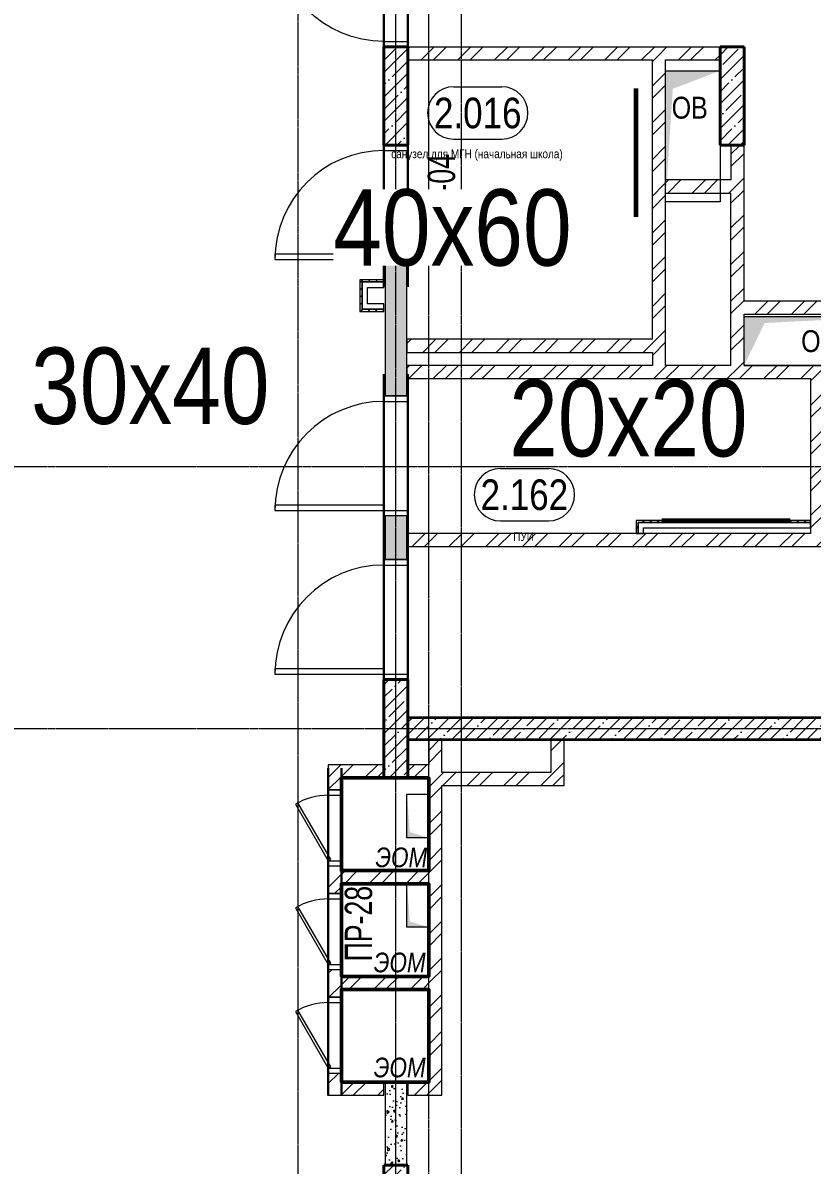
# Model space of a CAD drawing. Header units: millimetres. Extents: x -231292 to 573618, y -153144 to 564035.
# Drawn here: x 17764 to 24998, y 61430 to 71900 of the extents above; entities that cross this region are included whole.
import ezdxf
from ezdxf.enums import TextEntityAlignment as Align

# ---------------------------------------------------------------- set-up
doc = ezdxf.new("R2010")
doc.units = ezdxf.units.MM
doc.linetypes.add('CENTER2', pattern=[28.575, 19.05, -3.175, 3.175, -3.175])
doc.linetypes.add('HIDDEN2', pattern=[4.7625, 3.175, -1.5875])
doc.layers.get('0').update_dxf_attribs({"color": 250})
doc.layers.get('Defpoints').update_dxf_attribs({"color": 250})
for name, color, linetype, lineweight in [('11.10) плитка Установка люков', 190, 'Continuous', 60), ('11.10.2) люки', 30, 'Continuous', 60), ('АР_Area', 250, 'Continuous', 5), ('АР_Двери', 250, 'Continuous', 9), ('АР_Колонны', 250, 'Continuous', 35), ('АР_Стены ГКЛ', 250, 'Continuous', 15), ('АР_Стены ЖБ', 250, 'Continuous', 35), ('АР_Стены кирпич', 250, 'Continuous', 20), ('АР_Стены ПЕНОблок', 250, 'Continuous', 20), ('АР_Штриховка', 250, 'Continuous', 0), ('Двери кабины', 250, 'Continuous', 0), ('ОВ_Шахты', 250, 'Continuous', 5), ('РД_Оси_100', 250, 'Continuous', 0), ('ЭОМ_отверстия', 250, 'Continuous', 5)]:
    doc.layers.add(name, color=color, linetype=linetype, lineweight=lineweight)
doc.layers.add('РД_Перемычка инж проемов', color=250, linetype='Continuous')
for name, color, linetype, lineweight, plot in [('РД_Проем', 250, 'Continuous', 0, False), ('РД_проем_инж перемыч_подсчет', 250, 'Continuous', 30, False), ('я', 250, 'Continuous', 50, False)]:
    doc.layers.add(name, color=color, linetype=linetype, lineweight=lineweight, plot=plot)
doc.styles.add('Arial0', font='arial.ttf')
doc.styles.add('MtXpl_Arial_Narrow', font='ARIALNI.TTF')
doc.styles.add('style1', font='ARIALN.TTF')
doc.styles.add('ккк', font='isocpeur.ttf', dxfattribs={"width": 0.85, "oblique": 15})
pattern_1 = [(45, (8883.4, 13229.69), (-168.3798, 168.3798), []), (45, (8995.66, 13229.69), (-168.3798, 168.3798), [])]
pattern_2 = [(45, (8883.4, 13229.69), (-168.3798, 168.3798), []), (45, (8995.66, 13229.69), (-168.3798, 168.3798), [])]
pattern_3 = [(45, (8883.4, 13229.69), (-168.3798, 168.3798), []), (45, (8995.66, 13229.69), (-168.3798, 168.3798), [])]
pattern_4 = [(45, (8883.4, 13229.69), (-112.2532, 112.2532), []), (45, (8995.66, 13229.69), (-112.2532, 112.2532), [198.4375, -39.6875, 0, -39.6875])]
pattern_5 = [(45, (8883.4, 13229.69), (-168.3798, 168.3798), []), (45, (8995.66, 13229.69), (-168.3798, 168.3798), [])]
pattern_6 = [(45, (8883.4, 13229.69), (-168.3798, 168.3798), []), (45, (8995.66, 13229.69), (-168.3798, 168.3798), [])]

# ---------------------------------------------------------------- blocks, each defined once
blk = doc.blocks.new('СОШ_2200_АР_ОСИ_М100_28.05.24')
at = {"layer": 'РД_Оси_100', "linetype": 'CENTER2'}
for p, q in [((29555, 54600), (-5954.958, 54600)), ((29555, 52200), (-5954.958, 52200))]:
    blk.add_line(p, q, dxfattribs=at)
for points in [[(11400, 139938.679), (11400, -6155)], [(12000.12, -6155), (12300, -5755), (12300, 139538.679), (12000, 139938.679)], [(12600, -6155), (12600, 139938.679)], [(13200, -6155), (12900, -5755), (12900, 139538.679), (13220.167, 139939.357)]]:
    blk.add_lwpolyline(points, dxfattribs=at)
blk = doc.blocks.new('otv')
at = {"linetype": 'Continuous'}
blk.add_lwpolyline([(0, -1), (0, 0), (1, 0), (1, -1)], close=True, dxfattribs=at)
blk.add_solid([(0, -1), (0, 0), (0.1346, -0.1366), (1, 0)], dxfattribs=at)
blk = doc.blocks.new('MOK-МаркаПом_овал_ареал')
for p, q in [((-2.75, 3), (2.75, 3)), ((-2.75, -3), (2.75, -3))]:
    blk.add_line(p, q)
for centre, radius, start, end in [((-2.75, 0), 3, 90, 270), ((2.75, 0), 3, 270, 90), ((-3.75, 0), 3.5, 0, 0.001)]:
    blk.add_arc(centre, radius, start, end)
at = {"color": 0, "style": 'style1'}
blk.add_attdef('АР-ПОМЕЩЕНИЕ:НОМЕР', text='', height=3.5, dxfattribs=at).set_placement((0, 0), align=Align.MIDDLE)
at = {"layer": 'Defpoints', "color": 2, "style": 'style1'}
blk.add_attdef('АР-ПОМЕЩЕНИЕ:НАИМЕНОВАНИЕ', text='', height=1, dxfattribs=at).set_placement((-0.09, -4.81), align=Align.MIDDLE)
blk = doc.blocks.new('MOK-МаркаПеремычки')
at = {"color": 0, "style": 'ккк', "oblique": 15, "width": 0.85}
blk.add_attdef('АР-ПРОЕМ:ПЕРЕМЫЧКА', text='', height=2.5, dxfattribs=at).set_placement((0, 0), align=Align.MIDDLE)

msp = doc.modelspace()

# ---------------------------------------------------------------- hatches: boundary and pattern name
at = {"layer": 'АР_Стены ГКЛ', "linetype": 'Continuous', "lineweight": 0}
h = msp.add_hatch(dxfattribs=at)
h.set_pattern_fill('ANSI31', color=256, scale=15, style=0)
h.set_pattern_definition([(45, (8883.403, 13229.686), (-33.67596, 33.67596), [])])
h.paths.add_polyline_path([(20853.403, 69254.441), (20873.403, 69274.441), (20873.403, 69524.441), (20853.403, 69544.441)], flags=0)
h = msp.add_hatch(dxfattribs=at)
h.set_pattern_fill('ANSI31', color=256, scale=15, style=0)
h.set_pattern_definition([(45, (8883.403, 13229.686), (-33.67596, 33.67596), [])])
h.paths.add_polyline_path([(20853.403, 69544.441), (20873.403, 69524.441), (21073.403, 69524.441), (21073.403, 69544.441)], flags=0)
h = msp.add_hatch(dxfattribs=at)
h.set_pattern_fill('ANSI31', color=256, scale=15, style=0)
h.set_pattern_definition([(45, (8883.403, 13229.686), (-33.67596, 33.67596), [])])
h.paths.add_polyline_path([(21073.403, 69254.441), (21073.403, 69274.441), (20873.403, 69274.441), (20853.403, 69254.441)], flags=0)
h = msp.add_hatch(dxfattribs=at)
h.set_pattern_fill('ANSI31', color=256, scale=15, angle=-360, style=0)
h.set_pattern_definition([(45, (8883.403, 13229.686), (-33.67596, 33.67596), [])])
h.paths.add_polyline_path([(23383.403, 67339.686), (23403.403, 67319.686), (24983.402, 67319.686), (24983.402, 67339.686)], flags=0)
h = msp.add_hatch(dxfattribs=at)
h.set_pattern_fill('ANSI31', color=256, scale=15, style=0)
h.set_pattern_definition([(45, (8883.403, 13229.686), (-33.67596, 33.67596), [])])
h.paths.add_polyline_path([(23383.403, 67219.686), (23403.403, 67219.686), (23403.403, 67319.686), (23383.403, 67339.686)], flags=0)
at = {"layer": 'АР_Штриховка', "linetype": 'Continuous', "lineweight": 5}
h = msp.add_hatch(dxfattribs=at)
h.set_pattern_fill('ANSI35', color=256, scale=25, style=0)
h.set_pattern_definition(pattern_4)
h.paths.add_polyline_path([(21073.403, 70779.686), (21293.403, 70779.686), (21293.403, 71679.686), (21073.403, 71679.686)], flags=0)
at = {"layer": 'АР_Штриховка', "linetype": 'Continuous', "lineweight": 0}
h = msp.add_hatch(dxfattribs=at)
h.set_pattern_fill('ANSI32', color=256, scale=25, angle=-360, style=0)
h.set_pattern_definition([(45, (8883.4, 13229.69), (-168.3798, 168.3798), []), (45, (8995.66, 13229.69), (-168.3798, 168.3798), [])])
h.paths.add_polyline_path([(21293.403, 71679.686), (21293.403, 71559.686), (23533.403, 71559.686), (23573.403, 71589.686), (23533.403, 71679.686)], flags=0)
h.paths.add_polyline_path([(23533.403, 71679.686), (23573.403, 71589.686), (23653.403, 71559.686), (24153.404, 71559.686), (24153.404, 71679.686)], flags=0)
at = {"layer": 'АР_Штриховка', "linetype": 'Continuous', "lineweight": 5}
h = msp.add_hatch(dxfattribs=at)
h.set_pattern_fill('ANSI35', color=256, scale=25, style=0)
h.set_pattern_definition(pattern_4)
h.paths.add_polyline_path([(24153.404, 70779.686), (24373.404, 70779.686), (24373.404, 71679.686), (24153.404, 71679.686)], flags=0)
at = {"layer": 'АР_Штриховка', "linetype": 'Continuous', "lineweight": 0}
h = msp.add_hatch(dxfattribs=at)
h.set_pattern_fill('ANSI32', color=256, scale=25, angle=-360, style=0)
h.set_pattern_definition(pattern_3)
h.paths.add_polyline_path([(23653.403, 68999.686), (23563.403, 68959.686), (23533.403, 68879.686), (23533.403, 68759.686), (23573.403, 68729.686), (23653.403, 68759.686)], flags=0)
h.paths.add_polyline_path([(23653.403, 71559.686), (23573.403, 71589.686), (23533.403, 71559.686), (23533.403, 70339.919), (23623.403, 70379.919), (23653.403, 70459.919)], flags=0)
h.paths.add_polyline_path([(23653.403, 70339.919), (23623.403, 70379.919), (23533.403, 70339.919), (23533.403, 68999.686), (23563.403, 68959.686), (23653.403, 68999.686)], flags=0)
h = msp.add_hatch(dxfattribs=at)
h.set_pattern_fill('AR-CONC', color=256, angle=-315, style=0)
h.set_pattern_definition([(95, (8883.4, 13229.69), (140.09465, 117.55338), [19.05, -209.55]), (40, (8883.4, 13229.69), (-160.01845, 110.1767), [15.24, -167.6406]), (145.45144, (8895.08, 13239.48), (-19.9238, 227.7301), [16.19, -178.09024]), (91.1842, (8847.48, 13265.6), (221.41024, 161.9534), [28.575, -314.325]), (141.63556, (8865.93, 13279.1), (-7.0866, 342.8268), [24.285, -267.1356]), (36.18415, (8847.48, 13265.6), (-7.0866, 342.8268), [22.86, -251.4597]), (66, (8874.42, 13274.59), (179.51998, 34.89515), [19.05, -209.55]), (11, (8874.42, 13274.59), (-86.5399, 173.9412), [15.24, -167.64]), (116.45145, (8889.38, 13277.5), (92.98005, 208.83634), [16.19, -178.08994]), (82.5, (8883.4, 13229.686), (-57.60547, 61.973414), [0, -165.608, 0, -170.18, 0, -168.275]), (52.5, (8883.4, 13229.69), (-23.58973, 118.087), [0, -97.028, 0, -161.798, 0, -64.135]), (12.5, (8843.35, 13189.634), (99.92786, 91.826196), [0, -63.5, 0, -198.12, 0, -262.89]), (2.5, (8825.39, 13171.67), (86.7639, 122.7224), [0, -82.55, 0, -131.572, 0, -186.69])])
h.paths.add_polyline_path([(21283.403, 70780.686), (21083.403, 70780.686), (21083.403, 70779.686), (21283.403, 70779.686)], flags=0)
h.paths.add_polyline_path([(21283.403, 69679.686), (21083.403, 69679.686), (21083.403, 68479.686), (21283.403, 68479.686)], flags=0)
h.paths.add_polyline_path([(21283.403, 67379.686), (21083.403, 67379.686), (21083.403, 66979.686), (21283.403, 66979.686)], flags=0)
h.paths.add_polyline_path([(21283.403, 65879.686), (21083.403, 65879.686), (21083.403, 65878.686), (21283.403, 65878.686)], flags=0)
h = msp.add_hatch(dxfattribs=at)
h.set_pattern_fill('ANSI32', color=256, scale=25, angle=-360, style=0)
h.set_pattern_definition([(45, (8883.4, 13229.69), (-168.3798, 168.3798), []), (45, (8995.66, 13229.69), (-168.3798, 168.3798), [])])
h.paths.add_polyline_path([(24373.403, 69229.686), (24343.403, 69269.686), (24253.403, 69229.686), (24253.403, 68759.686), (24293.403, 68729.686), (24373.403, 68759.686)], flags=0)
h.paths.add_polyline_path([(24373.403, 70779.686), (24253.403, 70779.686), (24253.403, 70459.918), (24283.403, 70379.918), (24373.403, 70339.918)], flags=0)
h.paths.add_polyline_path([(24373.403, 70339.918), (24283.403, 70379.918), (24253.403, 70339.918), (24253.403, 69229.686), (24343.403, 69269.686), (24373.403, 69349.686)], flags=0)
h = msp.add_hatch(dxfattribs=at)
h.set_pattern_fill('ANSI32', color=256, scale=25, angle=-360, style=0)
h.set_pattern_definition([(45, (8883.4, 13229.69), (-168.3798, 168.3798), []), (45, (8995.66, 13229.69), (-168.3798, 168.3798), [])])
h.paths.add_polyline_path([(23653.403, 70459.919), (23623.403, 70379.919), (23653.403, 70339.919), (24253.403, 70339.918), (24283.403, 70379.918), (24253.403, 70459.918)], flags=0)
h = msp.add_hatch(dxfattribs=at)
h.set_pattern_fill('ANSI32', color=256, scale=25, style=0)
h.set_pattern_definition(pattern_1)
h.paths.add_polyline_path([(24373.403, 69349.686), (24343.403, 69269.686), (24373.403, 69229.686), (25933.403, 69229.686), (25993.403, 69289.686), (25933.403, 69349.686)], flags=0)
h.paths.add_polyline_path([(26053.403, 69349.686), (25993.403, 69289.686), (26053.403, 69229.686), (27003.343, 69229.686), (27083.343, 69259.686), (27123.343, 69349.686)], flags=0)
h.paths.add_polyline_path([(27123.343, 69349.686), (27083.343, 69259.686), (27123.343, 69229.686), (28883.403, 69229.686), (28883.403, 69349.686)], flags=0)
h = msp.add_hatch(dxfattribs=at)
h.set_pattern_fill('ANSI32', color=256, scale=25, style=0)
h.set_pattern_definition(pattern_2)
h.paths.add_polyline_path([(23533.403, 68879.686), (23563.403, 68959.686), (23533.403, 68999.686), (21283.403, 68999.686), (21283.403, 68879.686)], flags=0)
h = msp.add_hatch(dxfattribs=at)
h.set_pattern_fill('ANSI32', color=256, scale=25, style=0)
h.set_pattern_definition(pattern_2)
h.paths.add_polyline_path([(24253.403, 68639.686), (24293.403, 68729.686), (24253.403, 68759.686), (23653.403, 68759.686), (23573.403, 68729.686), (23533.403, 68639.686)], flags=0)
h.paths.add_polyline_path([(23533.403, 68639.686), (23573.403, 68729.686), (23533.403, 68759.686), (21283.403, 68759.686), (21283.403, 68639.686)], flags=0)
h.paths.add_polyline_path([(26053.403, 68639.686), (26013.403, 68729.686), (25933.403, 68759.686), (25103.403, 68759.686), (25063.403, 68669.686), (25103.403, 68639.686)], flags=0)
h.paths.add_polyline_path([(24983.403, 68639.686), (25063.403, 68669.686), (25103.403, 68759.686), (24373.403, 68759.686), (24293.403, 68729.686), (24253.403, 68639.686)], flags=0)
h.paths.add_polyline_path([(28883.403, 68639.686), (28883.403, 68759.686), (27123.343, 68759.686), (27083.343, 68729.686), (27123.343, 68639.686)], flags=0)
h.paths.add_polyline_path([(27123.343, 68639.686), (27083.343, 68729.686), (27003.343, 68759.686), (26053.403, 68759.686), (26013.403, 68729.686), (26053.403, 68639.686)], flags=0)
h = msp.add_hatch(dxfattribs=at)
h.set_pattern_fill('ANSI32', color=256, scale=25, style=0)
h.set_pattern_definition([(45, (8883.4, 13229.69), (-168.3798, 168.3798), []), (45, (8995.66, 13229.69), (-168.3798, 168.3798), [])])
h.paths.add_polyline_path([(24983.403, 67219.686), (25063.403, 67189.686), (25103.403, 67219.686), (25103.403, 68639.686), (25063.403, 68669.686), (24983.403, 68639.686)], flags=0)
h = msp.add_hatch(dxfattribs=at)
h.set_pattern_fill('ANSI32', color=256, scale=25, style=0)
h.set_pattern_definition(pattern_1)
h.paths.add_polyline_path([(21283.403, 67219.686), (21283.403, 67099.686), (25103.403, 67099.686), (25063.403, 67189.686), (24983.403, 67219.686)], flags=0)
h.paths.add_polyline_path([(25103.403, 67219.686), (25063.403, 67189.686), (25103.403, 67099.686), (25303.403, 67099.686), (25303.403, 67219.686)], flags=0)
at = {"layer": 'АР_Штриховка', "linetype": 'Continuous', "lineweight": 5}
h = msp.add_hatch(dxfattribs=at)
h.set_pattern_fill('ANSI35', color=256, scale=25, style=0)
h.set_pattern_definition(pattern_4)
h.paths.add_polyline_path([(21073.403, 64979.686), (21293.403, 64979.686), (21293.403, 65879.686), (21073.403, 65879.686)], flags=0)
h = msp.add_hatch(dxfattribs=at)
h.set_pattern_fill('ANSI35', color=256, scale=25, style=0)
h.set_pattern_definition([(45, (8883.4, 13229.69), (-112.2532, 112.2532), []), (45, (8995.66, 13229.69), (-112.2532, 112.2532), [198.4375, -39.6875, 0, -39.6875])])
h.paths.add_polyline_path([(28883.403, 65329.686), (28883.403, 65529.686), (21293.403, 65529.686), (21293.403, 65329.686)], flags=0)
at = {"layer": 'АР_Штриховка', "linetype": 'Continuous', "lineweight": 0}
h = msp.add_hatch(dxfattribs=at)
h.set_pattern_fill('ANSI32', color=256, scale=25, angle=-360, style=0)
h.set_pattern_definition(pattern_2)
h.paths.add_polyline_path([(21603.403, 63159.686), (21513.403, 63119.686), (21483.403, 63039.686), (21483.403, 62189.686), (21603.403, 62069.686)], flags=0)
h.paths.add_polyline_path([(21603.403, 65329.686), (21483.403, 65329.686), (21483.403, 65099.686), (21513.403, 65059.686), (21603.403, 65099.686)], flags=0)
h.paths.add_polyline_path([(21603.403, 65099.686), (21513.403, 65059.686), (21483.403, 64979.686), (21483.403, 64979.685), (21573.403, 64989.686), (21603.403, 65029.686)], flags=0)
h.paths.add_polyline_path([(21603.403, 64909.686), (21573.403, 64989.686), (21483.403, 64979.686), (21483.403, 64129.686), (21513.403, 64089.686), (21603.403, 64129.686)], flags=0)
h.paths.add_polyline_path([(21603.403, 64129.686), (21513.403, 64089.686), (21483.403, 64009.686), (21483.403, 63159.686), (21513.403, 63119.686), (21603.403, 63159.686)], flags=0)
h = msp.add_hatch(dxfattribs=at)
h.set_pattern_fill('ANSI32', color=256, scale=25, angle=-360, style=0)
h.set_pattern_definition(pattern_3)
h.paths.add_polyline_path([(22723.403, 65329.686), (22603.403, 65329.686), (22603.403, 65029.686), (22723.403, 64909.686)], flags=0)
h = msp.add_hatch(dxfattribs=at)
h.set_pattern_fill('ANSI32', color=256, scale=25, angle=-360, style=0)
h.set_pattern_definition(pattern_3)
h.paths.add_polyline_path([(20683.403, 63039.686), (20653.403, 63119.686), (20563.403, 63159.686), (20563.403, 62969.544), (20683.403, 62969.544)], flags=0)
h.paths.add_polyline_path([(20683.403, 62269.544), (20563.403, 62269.544), (20563.403, 62069.686), (20683.403, 62189.686)], flags=0)
h.paths.add_polyline_path([(20683.403, 64979.686), (20563.403, 65099.686), (20563.403, 64869.544), (20683.403, 64869.544)], flags=0)
h.paths.add_polyline_path([(20683.403, 64169.544), (20563.403, 64169.544), (20563.403, 64129.686), (20653.403, 64089.686), (20683.403, 64129.686)], flags=0)
h.paths.add_polyline_path([(20683.403, 64009.686), (20653.403, 64089.686), (20563.403, 64129.686), (20563.403, 63919.544), (20683.403, 63919.544)], flags=0)
h.paths.add_polyline_path([(20683.403, 63219.544), (20563.403, 63219.544), (20563.403, 63159.686), (20653.403, 63119.686), (20683.403, 63159.686)], flags=0)
h = msp.add_hatch(dxfattribs=at)
h.set_pattern_fill('ANSI32', color=256, scale=25, style=0)
h.set_pattern_definition([(45, (8883.4, 13229.69), (-168.3798, 168.3798), []), (45, (8995.66, 13229.69), (-168.3798, 168.3798), [])])
h.paths.add_polyline_path([(21073.403, 64979.686), (21073.403, 65099.686), (20563.403, 65099.686), (20683.403, 64979.686)], flags=0)
h = msp.add_hatch(dxfattribs=at)
h.set_pattern_fill('ANSI32', color=256, scale=25, style=0)
h.set_pattern_definition(pattern_5)
h.paths.add_polyline_path([(21483.403, 64979.686), (21513.403, 65059.686), (21483.403, 65099.686), (21293.403, 65099.686), (21293.403, 64979.686)], flags=0)
h = msp.add_hatch(dxfattribs=at)
h.set_pattern_fill('ANSI32', color=256, scale=25, angle=-360, style=0)
h.set_pattern_definition(pattern_3)
h.paths.add_polyline_path([(22723.403, 64909.686), (22603.403, 65029.686), (21603.403, 65029.686), (21573.403, 64989.686), (21603.403, 64909.686)], flags=0)
h = msp.add_hatch(dxfattribs=at)
h.set_pattern_fill('ANSI32', color=256, scale=25, style=0)
h.set_pattern_definition(pattern_6)
h.paths.add_polyline_path([(21483.403, 64009.686), (21513.403, 64089.686), (21483.403, 64129.686), (20683.403, 64129.686), (20653.403, 64089.686), (20683.403, 64009.686)], flags=0)
h = msp.add_hatch(dxfattribs=at)
h.set_pattern_fill('ANSI32', color=256, scale=25, style=0)
h.set_pattern_definition(pattern_6)
h.paths.add_polyline_path([(21483.403, 63039.686), (21513.403, 63119.686), (21483.403, 63159.686), (20683.403, 63159.686), (20653.403, 63119.686), (20683.403, 63039.686)], flags=0)
h = msp.add_hatch(dxfattribs=at)
h.set_pattern_fill('ANSI32', color=256, scale=25, angle=-360, style=0)
h.set_pattern_definition(pattern_3)
h.paths.add_polyline_path([(21073.402, 62069.686), (21073.402, 62189.686), (20683.403, 62189.686), (20563.403, 62069.686)], flags=0)
h = msp.add_hatch(dxfattribs=at)
h.set_pattern_fill('AR-CONC', color=256, angle=-315, style=0)
h.set_pattern_definition([(95, (8883.4, 13229.69), (140.09465, 117.5534), [19.05, -209.55]), (40, (8883.4, 13229.69), (-160.01845, 110.1767), [15.24, -167.6406]), (145.45144, (8895.08, 13239.48), (-19.9238, 227.7301), [16.19, -178.09024]), (91.1842, (8847.48, 13265.6), (221.4102, 161.9534), [28.575, -314.325]), (141.63556, (8865.93, 13279.1), (-7.0866, 342.8268), [24.285, -267.1356]), (36.18415, (8847.48, 13265.6), (-7.0866, 342.8268), [22.86, -251.4597]), (66, (8874.42, 13274.59), (179.52, 34.89515), [19.05, -209.55]), (11, (8874.42, 13274.59), (-86.5399, 173.9412), [15.24, -167.64]), (116.45145, (8889.38, 13277.5), (92.98005, 208.83634), [16.19, -178.08994]), (82.5, (8883.4, 13229.686), (-57.60547, 61.97341), [0, -165.608, 0, -170.18, 0, -168.275]), (52.5, (8883.4, 13229.69), (-23.58973, 118.087), [0, -97.028, 0, -161.798, 0, -64.135]), (12.5, (8843.35, 13189.634), (99.92786, 91.8262), [0, -63.5, 0, -198.12, 0, -262.89]), (2.5, (8825.39, 13171.67), (86.7639, 122.7224), [0, -82.55, 0, -131.572, 0, -186.69])])
h.paths.add_polyline_path([(21283.402, 62189.686), (21083.402, 62189.686), (21083.403, 61429.686), (21283.403, 61429.686)], flags=0)
h = msp.add_hatch(dxfattribs=at)
h.set_pattern_fill('ANSI32', color=256, scale=25, style=0)
h.set_pattern_definition(pattern_5)
h.paths.add_polyline_path([(21603.403, 62069.686), (21483.403, 62189.686), (21293.403, 62189.686), (21293.403, 62069.686)], flags=0)
at = {"layer": 'АР_Штриховка', "linetype": 'Continuous', "lineweight": 5}
h = msp.add_hatch(dxfattribs=at)
h.set_pattern_fill('ANSI35', color=256, scale=25, style=0)
h.set_pattern_definition(pattern_4)
h.paths.add_polyline_path([(21073.403, 60529.686), (21293.403, 60529.686), (21293.403, 61429.686), (21073.403, 61429.686)], flags=0)

# ---------------------------------------------------------------- linework, layer by layer
at = {"layer": '11.10) плитка Установка люков'}
for points in [[(23381.478, 71298.659), (23381.478, 70122.584)], [(23618.987, 67339.686), (24795.062, 67339.686)]]:
    msp.add_lwpolyline(points, dxfattribs=at)
at = {"layer": 'АР_Двери', "linetype": 'Continuous', "lineweight": 9}
for points in [[(21293.403, 71729.686), (21293.403, 71679.686), (21073.403, 71679.686), (21073.403, 71729.686)], [(21293.403, 70729.686), (21293.403, 70779.686), (21073.403, 70779.686), (21073.403, 70729.686)], [(21073.403, 69729.686), (21073.403, 69779.686), (20073.403, 69779.686), (20073.403, 69729.686)], [(21293.403, 69729.686), (21293.403, 69679.686), (21073.403, 69679.686), (21073.403, 69729.686)], [(21293.403, 68429.686), (21293.403, 68479.686), (21073.403, 68479.686), (21073.403, 68429.686)], [(21073.403, 67429.686), (21073.403, 67479.686), (20073.403, 67479.686), (20073.403, 67429.686)], [(21293.403, 67429.686), (21293.403, 67379.686), (21073.403, 67379.686), (21073.403, 67429.686)], [(21293.403, 66929.686), (21293.403, 66979.686), (21073.403, 66979.686), (21073.403, 66929.686)], [(21073.403, 65929.686), (21073.403, 65979.686), (20073.403, 65979.686), (20073.403, 65929.686)], [(21293.403, 65929.686), (21293.403, 65879.686), (21073.403, 65879.686), (21073.403, 65929.686)]]:
    msp.add_lwpolyline(points, close=True, dxfattribs=at)
at = {"layer": 'АР_Двери', "linetype": 'Continuous', "lineweight": 9, "extrusion": (0, 0, -1)}
msp.add_arc((-21073.403, 72729.686), 1000, 270, 0, dxfattribs=at)
at = {"layer": 'АР_Двери', "linetype": 'Continuous', "lineweight": 9}
for centre in [(21073.403, 69729.686), (21073.403, 67429.686), (21073.403, 65929.686)]:
    msp.add_arc(centre, 1000, 90, 180, dxfattribs=at)
at = {"layer": 'АР_Колонны', "linetype": 'HIDDEN2', "lineweight": 25}
for p, q in [((21073.403, 71679.686), (21293.403, 71679.686)), ((21073.403, 70779.686), (21073.403, 71679.686)), ((21293.403, 71679.686), (21293.403, 70779.686)), ((24153.404, 71679.686), (24373.404, 71679.686)), ((24153.404, 70779.686), (24153.404, 71679.686)), ((24373.404, 71679.686), (24373.404, 70779.686)), ((21293.403, 70779.686), (21073.403, 70779.686)), ((24373.404, 70779.686), (24153.404, 70779.686)), ((21073.403, 65879.686), (21293.403, 65879.686)), ((21073.403, 64979.686), (21073.403, 65879.686)), ((21293.403, 65879.686), (21293.403, 64979.686)), ((21293.403, 64979.686), (21073.403, 64979.686)), ((21073.403, 61429.686), (21293.403, 61429.686)), ((21073.403, 60529.686), (21073.403, 61429.686)), ((21293.403, 61429.686), (21293.403, 60529.686))]:
    msp.add_line(p, q, dxfattribs=at)
at = {"layer": 'АР_Колонны', "linetype": 'Continuous', "lineweight": 35}
for p, q in [((21073.403, 71679.686), (21293.403, 71679.686)), ((21073.403, 70779.686), (21073.403, 71679.686)), ((21293.403, 70779.686), (21293.403, 71679.686)), ((24153.404, 71679.686), (24373.404, 71679.686)), ((24153.404, 70779.686), (24153.404, 71679.686)), ((24373.404, 70779.686), (24373.404, 71679.686)), ((21073.403, 70779.686), (21293.403, 70779.686)), ((24153.404, 70779.686), (24373.404, 70779.686)), ((21073.403, 65879.686), (21293.403, 65879.686)), ((21073.403, 64979.686), (21073.403, 65879.686)), ((21293.403, 64979.686), (21293.403, 65879.686)), ((21073.403, 64979.686), (21293.403, 64979.686)), ((21073.403, 61429.686), (21293.403, 61429.686)), ((21073.403, 60529.686), (21073.403, 61429.686)), ((21293.403, 60529.686), (21293.403, 61429.686))]:
    msp.add_line(p, q, dxfattribs=at)
at = {"layer": 'АР_Стены ГКЛ', "linetype": 'Continuous', "lineweight": 5}
for p, q in [((20853.403, 69544.441), (20853.403, 69254.441)), ((21073.403, 69544.441), (20853.403, 69544.441)), ((20873.403, 69524.441), (20873.403, 69274.441)), ((20873.403, 69274.441), (20873.403, 69524.441)), ((21073.403, 69524.441), (20873.403, 69524.441)), ((20873.403, 69524.441), (21073.403, 69524.441)), ((21073.403, 69524.441), (21073.403, 69544.441)), ((21073.403, 69474.441), (21073.403, 69524.441)), ((20923.403, 69324.441), (20923.403, 69474.441)), ((20923.403, 69474.441), (21073.403, 69474.441)), ((21073.403, 69324.441), (20923.403, 69324.441)), ((21073.403, 69274.441), (21073.403, 69324.441)), ((20853.403, 69254.441), (21073.403, 69254.441)), ((20873.403, 69274.441), (21073.403, 69274.441)), ((21073.403, 69274.441), (20873.403, 69274.441)), ((21073.403, 69254.441), (21073.403, 69274.441)), ((24983.402, 67339.686), (23383.403, 67339.686)), ((23383.403, 67339.686), (23383.403, 67219.686)), ((24983.402, 67319.686), (24983.402, 67339.686)), ((23383.403, 67219.686), (23403.403, 67219.686)), ((24983.402, 67319.686), (23403.403, 67319.686)), ((23403.403, 67319.686), (24983.402, 67319.686)), ((23403.403, 67319.686), (23403.403, 67219.686)), ((23403.403, 67219.686), (23403.403, 67319.686)), ((23403.403, 67219.686), (23453.403, 67219.686)), ((23453.403, 67269.686), (24983.402, 67269.686)), ((23453.403, 67219.686), (23453.403, 67269.686)), ((24983.402, 67269.686), (24983.402, 67319.686))]:
    msp.add_line(p, q, dxfattribs=at)
at = {"layer": 'АР_Стены ЖБ', "linetype": 'Continuous', "lineweight": 40}
for p, q in [((21293.403, 71679.686), (21073.403, 71679.686)), ((21073.403, 71679.686), (21073.403, 70779.686)), ((21293.403, 70779.686), (21293.403, 71679.686)), ((24373.404, 71679.686), (24153.404, 71679.686)), ((24153.404, 71679.686), (24153.404, 70779.686)), ((24373.404, 70779.686), (24373.404, 71679.686)), ((21073.403, 70779.686), (21293.403, 70779.686)), ((24153.404, 70779.686), (24373.404, 70779.686)), ((21293.403, 65879.686), (21073.403, 65879.686)), ((21073.403, 65879.686), (21073.403, 64979.686)), ((21293.403, 64979.686), (21293.403, 65879.686)), ((21073.403, 64979.686), (21293.403, 64979.686)), ((21293.403, 61429.686), (21073.403, 61429.686)), ((21073.403, 61429.686), (21073.403, 60529.686)), ((21293.403, 60529.686), (21293.403, 61429.686))]:
    msp.add_line(p, q, dxfattribs=at)
at = {"layer": 'АР_Стены ЖБ', "linetype": 'Continuous', "lineweight": 35}
for p, q in [((28883.403, 65529.686), (21293.403, 65529.686)), ((21293.403, 65529.686), (21293.403, 65329.686)), ((21293.403, 65329.686), (28883.403, 65329.686))]:
    msp.add_line(p, q, dxfattribs=at)
at = {"layer": 'АР_Стены кирпич', "linetype": 'Continuous', "lineweight": 20}
for p, q in [((21293.403, 71679.686), (24153.404, 71679.686)), ((21293.403, 71679.686), (21293.403, 71559.686)), ((24153.404, 71559.686), (24153.404, 71679.686)), ((21293.403, 71559.686), (23533.403, 71559.686)), ((23533.403, 68999.686), (23533.403, 71559.686)), ((23653.403, 70459.919), (23653.403, 71559.686)), ((23653.403, 71559.686), (24153.404, 71559.686)), ((24373.403, 70779.686), (24253.403, 70779.686)), ((24253.403, 70779.686), (24253.403, 70459.918)), ((24373.403, 69349.686), (24373.403, 70779.686)), ((24253.403, 70459.918), (23653.403, 70459.919)), ((23653.403, 68759.686), (23653.403, 70339.919)), ((23653.403, 70339.919), (24253.403, 70339.918)), ((24253.403, 68759.686), (24253.403, 70339.918)), ((25933.403, 69349.686), (24373.403, 69349.686)), ((24373.403, 69229.686), (25933.403, 69229.686)), ((24373.403, 68759.686), (24373.403, 69229.686)), ((23533.403, 68999.686), (21283.403, 68999.686)), ((21283.403, 68999.686), (21283.403, 68879.686)), ((21283.403, 68879.686), (23533.403, 68879.686)), ((23533.403, 68879.686), (23533.403, 68759.686)), ((23533.403, 68759.686), (21283.403, 68759.686)), ((21283.403, 68759.686), (21283.403, 68639.686)), ((24253.403, 68759.686), (23653.403, 68759.686)), ((24373.403, 68759.686), (25933.403, 68759.686)), ((21283.403, 68639.686), (24983.403, 68639.686)), ((24983.403, 68639.686), (24983.403, 67219.686)), ((21283.403, 67219.686), (21283.403, 67099.686)), ((24983.403, 67219.686), (21283.403, 67219.686)), ((21283.403, 67099.686), (25303.403, 67099.686)), ((21603.403, 65329.686), (21483.403, 65329.686)), ((21483.403, 65329.686), (21483.403, 65099.686)), ((21603.403, 65029.686), (21603.403, 65329.686)), ((22723.403, 65329.686), (22603.403, 65329.686)), ((22603.403, 65329.686), (22603.403, 65029.686)), ((22723.403, 64909.686), (22723.403, 65329.686)), ((20563.403, 65099.686), (20563.403, 64869.544)), ((21073.403, 65099.686), (20563.403, 65099.686)), ((21073.403, 64979.686), (21073.403, 65099.686)), ((21483.403, 65099.686), (21293.403, 65099.686)), ((21293.403, 65099.686), (21293.403, 64979.686)), ((22603.403, 65029.686), (21603.403, 65029.686)), ((20683.403, 64869.544), (20683.403, 64979.686)), ((20683.403, 64979.686), (21073.403, 64979.686)), ((21293.403, 64979.686), (21483.403, 64979.686)), ((21483.403, 64979.686), (21483.403, 64129.686)), ((20563.403, 64869.544), (20683.403, 64869.544)), ((21603.403, 64909.686), (22723.403, 64909.686)), ((21603.403, 62069.686), (21603.403, 64909.686)), ((20563.403, 63919.544), (20563.403, 64169.544)), ((20683.403, 64169.544), (20563.403, 64169.544)), ((20683.403, 64129.686), (20683.403, 64169.544)), ((21483.403, 64129.686), (20683.403, 64129.686)), ((20683.403, 63919.544), (20683.403, 64009.686)), ((20683.403, 64009.686), (21483.403, 64009.686)), ((21483.403, 64009.686), (21483.403, 63159.686)), ((20563.403, 63919.544), (20683.403, 63919.544)), ((20683.403, 63219.544), (20563.403, 63219.544)), ((20563.403, 62969.544), (20563.403, 63219.544)), ((20683.403, 63159.686), (20683.403, 63219.544)), ((21483.403, 63159.686), (20683.403, 63159.686)), ((20683.403, 62969.544), (20683.403, 63039.686)), ((20683.403, 63039.686), (21483.403, 63039.686)), ((21483.403, 63039.686), (21483.403, 62189.686)), ((20563.403, 62969.544), (20683.403, 62969.544)), ((20683.403, 62269.544), (20563.403, 62269.544)), ((20563.403, 62269.544), (20563.403, 62069.686)), ((20683.403, 62189.686), (20683.403, 62269.544)), ((21073.402, 62189.686), (20683.403, 62189.686)), ((21073.402, 62069.686), (21073.402, 62189.686)), ((21483.403, 62189.686), (21293.403, 62189.686)), ((21293.403, 62189.686), (21293.403, 62069.686)), ((20563.403, 62069.686), (21073.402, 62069.686)), ((21293.403, 62069.686), (21603.403, 62069.686))]:
    msp.add_line(p, q, dxfattribs=at)
at = {"layer": 'АР_Стены кирпич', "linetype": 'Continuous', "lineweight": 0}
for p, q in [((20563.403, 64869.544), (20563.403, 64169.544)), ((20683.403, 64169.544), (20683.403, 64869.544)), ((20563.403, 63919.544), (20563.403, 63219.544)), ((20683.403, 63219.544), (20683.403, 63919.544)), ((20563.403, 62969.544), (20563.403, 62269.544)), ((20683.403, 62269.544), (20683.403, 62969.544))]:
    msp.add_line(p, q, dxfattribs=at)
at = {"layer": 'АР_Стены ПЕНОблок', "linetype": 'Continuous', "lineweight": 20}
for p, q in [((21283.403, 70780.686), (21083.403, 70780.686)), ((21083.403, 70780.686), (21083.403, 70779.686)), ((21083.403, 70779.686), (21283.403, 70779.686)), ((21283.403, 70779.686), (21283.403, 70780.686)), ((21283.403, 69679.686), (21083.403, 69679.686)), ((21083.403, 69679.686), (21083.403, 68479.686)), ((21283.403, 68479.686), (21283.403, 69679.686)), ((21083.403, 68479.686), (21283.403, 68479.686)), ((21283.403, 67379.686), (21083.403, 67379.686)), ((21083.403, 67379.686), (21083.403, 66979.686)), ((21283.403, 66979.686), (21283.403, 67379.686)), ((21083.403, 66979.686), (21283.403, 66979.686)), ((21283.403, 65879.686), (21083.403, 65879.686)), ((21083.403, 65879.686), (21083.403, 65878.686)), ((21083.403, 65878.686), (21283.403, 65878.686)), ((21283.403, 65878.686), (21283.403, 65879.686)), ((21283.402, 62189.686), (21083.402, 62189.686)), ((21083.402, 62189.686), (21083.403, 61429.686)), ((21283.403, 61429.686), (21283.402, 62189.686)), ((21083.403, 61429.686), (21283.403, 61429.686))]:
    msp.add_line(p, q, dxfattribs=at)
at = {"layer": 'Двери кабины', "linetype": 'Continuous', "lineweight": 0}
for points in [[(20683.403, 64819.544), (20683.403, 64869.544), (20563.403, 64869.544), (20563.403, 64819.544)], [(20563.403, 64219.544), (20585.053, 64232.044), (20285.053, 64751.659), (20263.403, 64739.159)], [(20683.403, 64219.544), (20683.403, 64169.544), (20563.403, 64169.544), (20563.403, 64219.544)], [(20683.403, 63869.544), (20683.403, 63919.544), (20563.403, 63919.544), (20563.403, 63869.544)], [(20563.403, 63269.544), (20585.053, 63282.044), (20285.053, 63801.659), (20263.403, 63789.159)], [(20683.403, 63269.544), (20683.403, 63219.544), (20563.403, 63219.544), (20563.403, 63269.544)], [(20683.403, 62919.544), (20683.403, 62969.544), (20563.403, 62969.544), (20563.403, 62919.544)], [(20563.403, 62319.544), (20585.053, 62332.044), (20285.053, 62851.659), (20263.403, 62839.159)], [(20683.403, 62319.544), (20683.403, 62269.544), (20563.403, 62269.544), (20563.403, 62319.544)]]:
    msp.add_lwpolyline(points, close=True, dxfattribs=at)
for centre in [(20563.403, 64219.544), (20563.403, 63269.544), (20563.403, 62319.544)]:
    msp.add_arc(centre, 600, 90, 120, dxfattribs=at)
at = {"layer": 'РД_Проем', "linetype": 'Continuous', "lineweight": 0}
for p, q in [((21073.403, 72779.686), (21073.403, 71679.686)), ((21293.403, 72779.686), (21293.403, 71679.686)), ((21073.403, 70779.686), (21073.403, 69679.686)), ((21293.403, 70779.686), (21293.403, 69679.686)), ((21073.403, 68479.686), (21073.403, 67379.686)), ((21293.403, 68479.686), (21293.403, 67379.686)), ((21073.403, 66979.686), (21073.403, 65879.686)), ((21293.403, 66979.686), (21293.403, 65879.686)), ((20563.403, 64869.544), (20563.403, 64169.544)), ((20683.403, 64869.544), (20683.403, 64169.544)), ((20563.403, 63919.544), (20563.403, 63219.544)), ((20683.403, 63919.544), (20683.403, 63219.544)), ((20563.403, 62969.544), (20563.403, 62269.544)), ((20683.403, 62969.544), (20683.403, 62269.544))]:
    msp.add_line(p, q, dxfattribs=at)
at = {"layer": 'РД_проем_инж перемыч_подсчет', "linetype": 'Continuous', "lineweight": 30}
for p, q in [((21073.403, 74129.686), (21073.403, 71679.686)), ((21293.403, 74129.686), (21293.403, 71679.686)), ((21073.403, 70779.686), (21073.403, 69479.686)), ((21293.403, 70779.686), (21293.403, 69479.686)), ((21073.403, 68679.686), (21073.403, 67179.686)), ((21293.403, 68679.686), (21293.403, 67179.686)), ((21073.403, 67189.686), (21073.403, 65889.686)), ((21293.403, 67189.686), (21293.403, 65889.686)), ((20563.403, 65069.107), (20563.403, 62069.107)), ((20683.403, 65069.107), (20683.403, 62069.107))]:
    msp.add_line(p, q, dxfattribs=at)
at = {"layer": 'я'}
for points in [[(20683.403, 64979.686), (21483.403, 64979.686), (21483.403, 64129.686), (20683.403, 64129.686)], [(20683.403, 63159.686), (21483.403, 63159.686), (21483.403, 64009.686), (20683.403, 64009.686)], [(20683.403, 62189.686), (21483.403, 62189.686), (21483.403, 63039.686), (20683.403, 63039.686)]]:
    msp.add_lwpolyline(points, close=True, dxfattribs=at)

# ---------------------------------------------------------------- block references
at = {"layer": 'АР_Area', "linetype": 'Continuous', "lineweight": 5, "xscale": 80, "yscale": 80, "zscale": 80}
for p, values in [((21932.754, 71073.76), {'АР-ПОМЕЩЕНИЕ:НОМЕР': '2.016', 'АР-ПОМЕЩЕНИЕ:НАИМЕНОВАНИЕ': 'санузел для МГН (начальная школа)'}), ((22360.018, 67574.906), {'АР-ПОМЕЩЕНИЕ:НОМЕР': '2.162', 'АР-ПОМЕЩЕНИЕ:НАИМЕНОВАНИЕ': 'ПУИ'})]:
    msp.add_blockref('MOK-МаркаПом_овал_ареал', p, dxfattribs=at).add_auto_attribs(values)
at = {"layer": 'ОВ_Шахты'}
for p, xscale, yscale in [((23653.404, 71459.686), 500, 1200), ((24373.403, 69209.686), 1400, 450)]:
    msp.add_blockref('otv', p, dxfattribs=dict(at, xscale=xscale, yscale=yscale))
at = {"layer": 'РД_Оси_100'}
msp.add_blockref('СОШ_2200_АР_ОСИ_М100_28.05.24', (8883.403, 13229.686), dxfattribs=at)
at = {"layer": 'РД_Перемычка инж проемов', "linetype": 'Continuous', "lineweight": -3}
ref = msp.add_blockref('MOK-МаркаПеремычки', (21599.645, 70351.518, 200), dxfattribs=dict(at, xscale=100, yscale=100, zscale=100, rotation=89.99999999999999))
ref.add_attrib('АР-ПРОЕМ:ПЕРЕМЫЧКА', 'ПР-04', dxfattribs={"layer": '0', "color": 0, "height": 250, "rotation": 90, "style": 'Arial0', "width": 0.7}).set_placement((21599.645, 70351.518, 200), align=Align.MIDDLE)
ref = msp.add_blockref('MOK-МаркаПеремычки', (20839.464, 63643.584, 480), dxfattribs=dict(at, xscale=100, yscale=100, zscale=100, rotation=89.99999999999999))
ref.add_attrib('АР-ПРОЕМ:ПЕРЕМЫЧКА', 'ПР-28', dxfattribs={"layer": '0', "color": 0, "height": 250, "rotation": 90, "style": 'Arial0', "width": 0.7}).set_placement((20839.464, 63643.584, 480), align=Align.MIDDLE)
at = {"layer": 'ЭОМ_отверстия', "xscale": 400, "yscale": 200, "rotation": 90}
for p in [(21283.403, 64429.686), (21283.403, 63609.686)]:
    msp.add_blockref('otv', p, dxfattribs=at)

# ---------------------------------------------------------------- texts
at = {"layer": 'ОВ_Шахты', "char_height": 200, "width": 1850, "attachment_point": 5, "style": 'style1'}
for insert in [(23875.531, 71120.603), (25062.223, 68980.998)]:
    msp.add_mtext('ОВ', dxfattribs=dict(at, insert=insert))
at = {"layer": 'ЭОМ_отверстия', "lineweight": 50, "style": 'MtXpl_Arial_Narrow'}
for p in [(20994.898, 64160.835), (20980.386, 63197.452), (20980.379, 62234.762)]:
    msp.add_text('ЭОМ', height=180, dxfattribs=at).set_placement(p)

# ---------------------------------------------------------------- next in the draw order: texts
at = {"layer": '11.10) плитка Установка люков', "color": 176, "true_color": 0x00008a, "char_height": 700, "width": 1668.44707, "attachment_point": 1, "line_spacing_factor": 0.3, "style": 'style1', "bg_fill": 3, "box_fill_scale": 1, "bg_fill_color": 256, "bg_fill_transparency": 0}
for s, insert in [('\\pxsm1;40х60', (20608.788, 70374.153)), ('\\pxsm1;20х20', (22221.103, 68625.36))]:
    msp.add_mtext(s, dxfattribs=dict(at, insert=insert))
at = {"layer": '11.10.2) люки', "color": 176, "true_color": 0x00008a, "insert": (17839.024, 68923.351), "char_height": 700, "width": 1668.44707, "attachment_point": 1, "line_spacing_factor": 0.3, "style": 'style1', "bg_fill": 3, "box_fill_scale": 1, "bg_fill_color": 256, "bg_fill_transparency": 0}
msp.add_mtext('\\pxsm1;30х40', dxfattribs=at)

doc.saveas('drawing.dxf')
